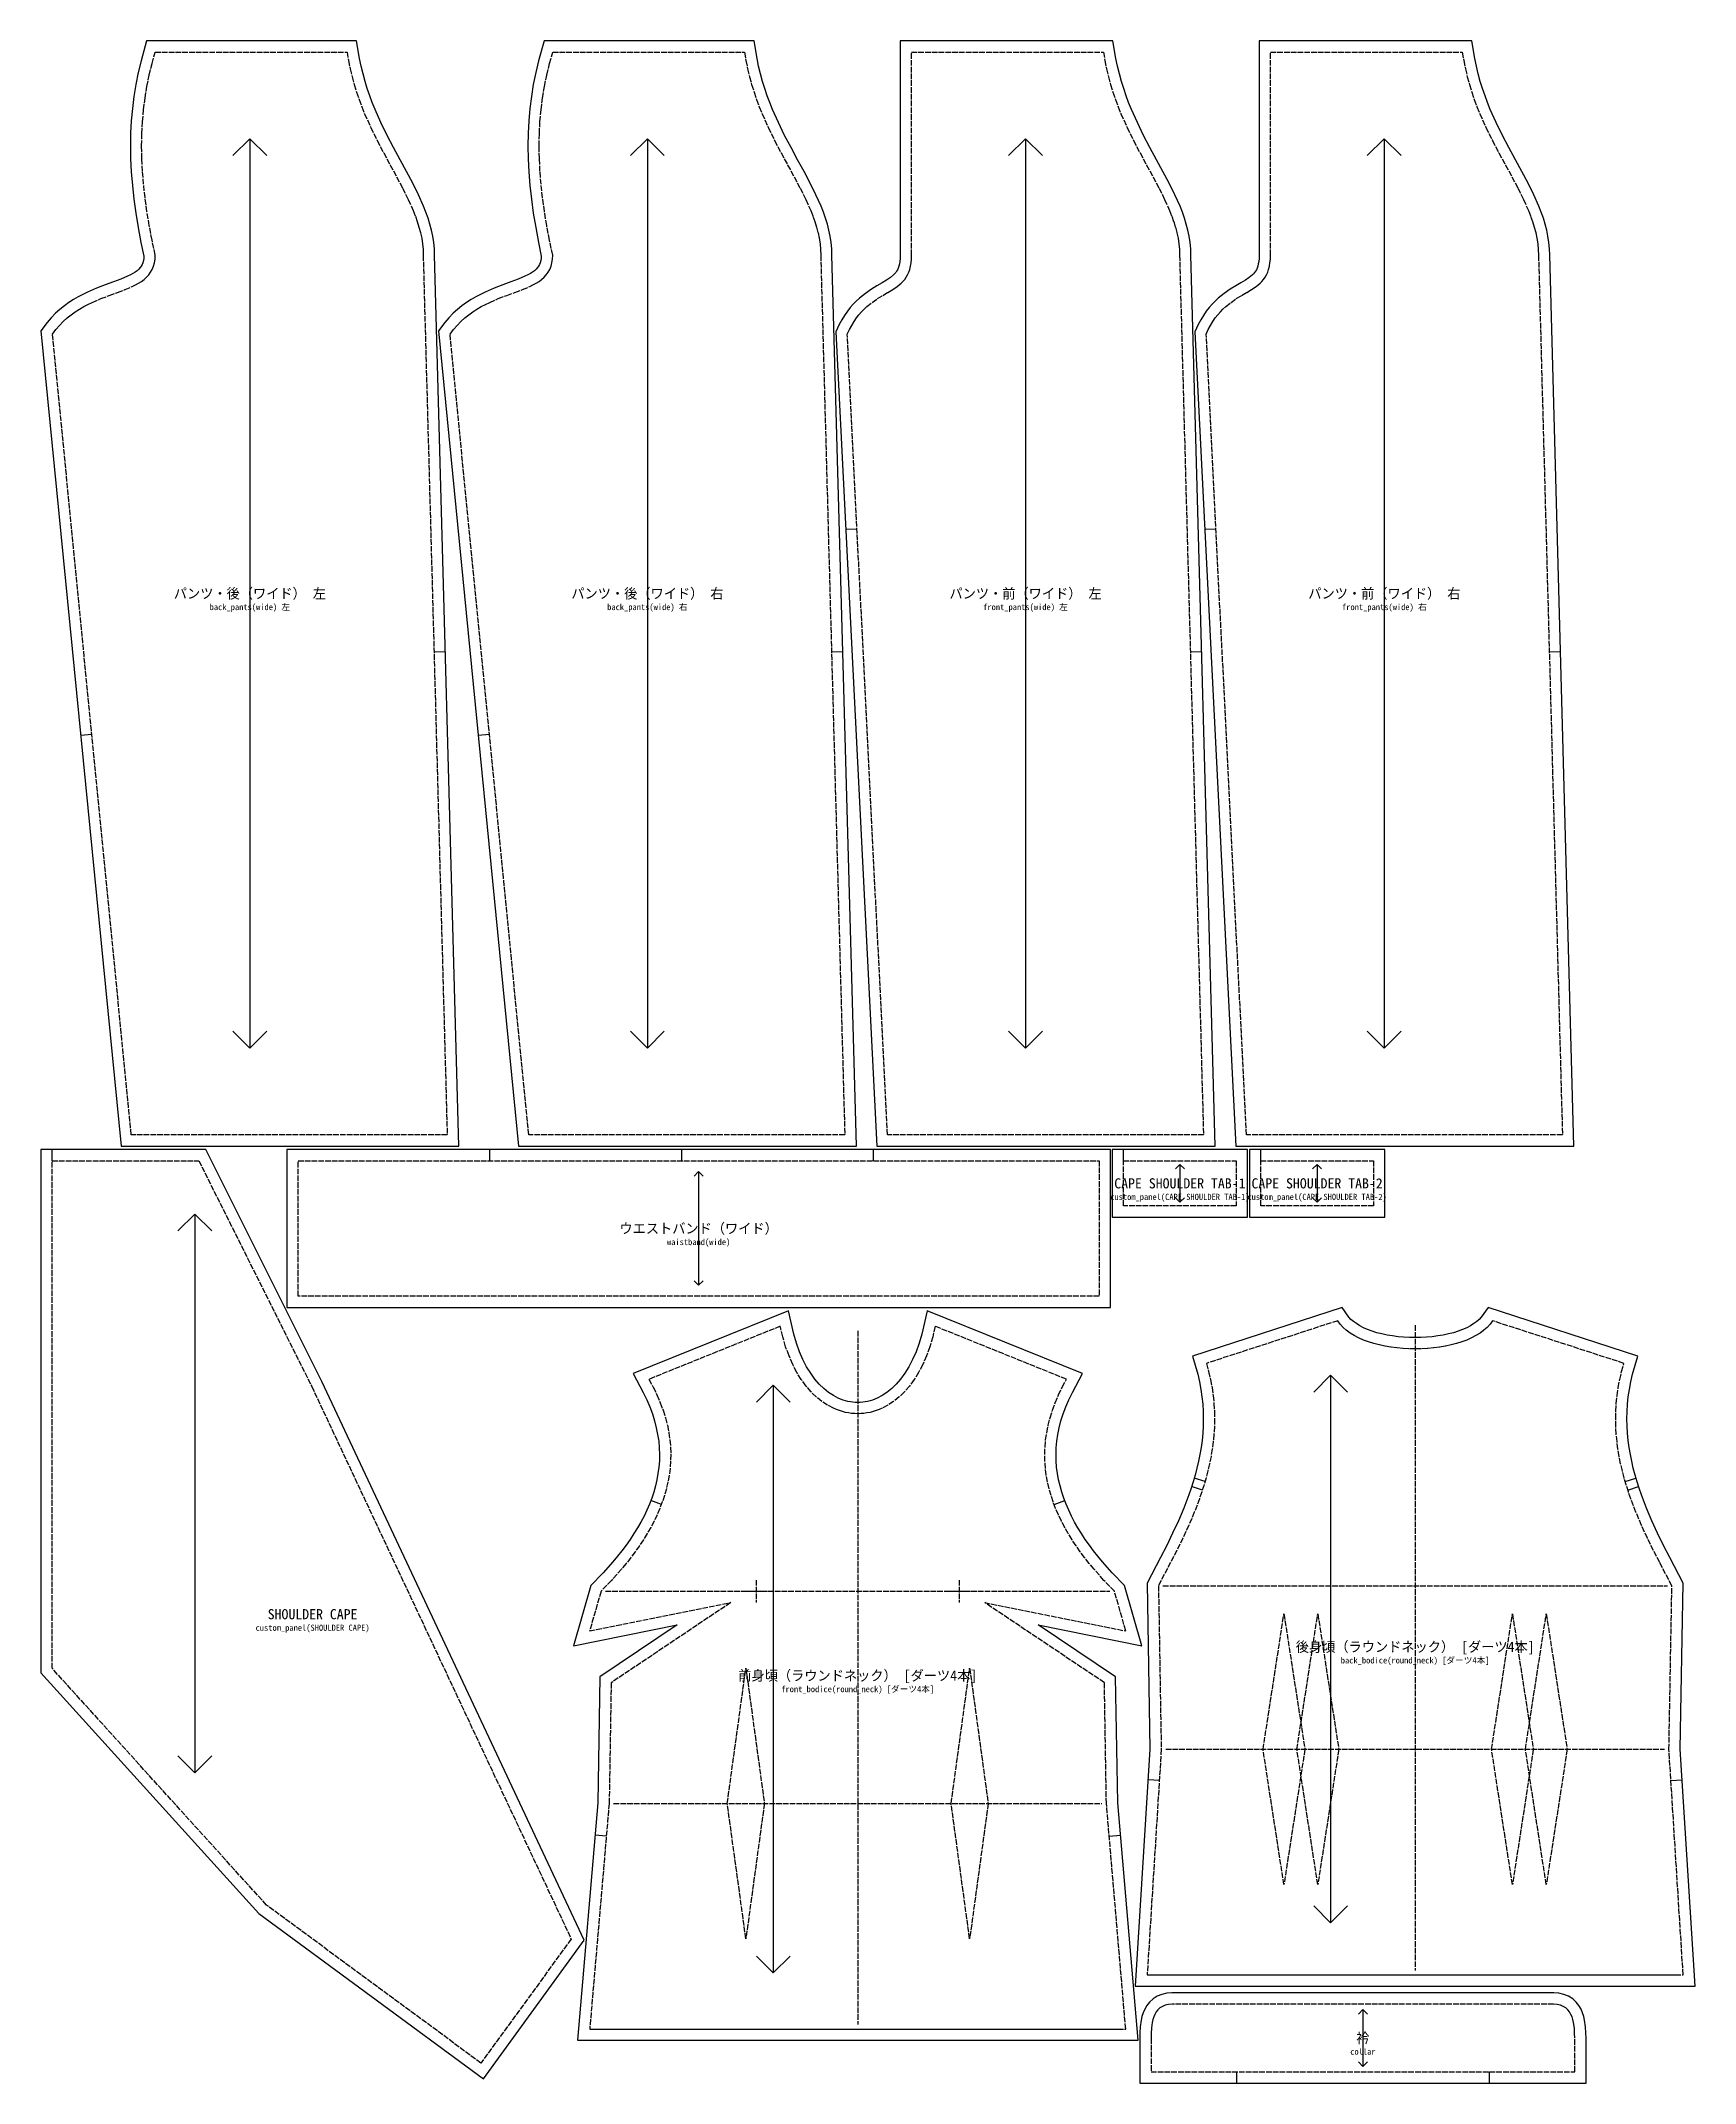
# Model space of a CAD drawing. Header units: centimetres. Extents: x 0 to 147, y 0 to 181.
import ezdxf
from ezdxf.enums import TextEntityAlignment as Align

# ---------------------------------------------------------------- set-up
doc = ezdxf.new("R2010")
doc.units = ezdxf.units.CM
doc.linetypes.add('DASHED', pattern=[0.6, 0.5, -0.1])
for name, color, linetype in [('CUT_LINE', 7, 'Continuous'), ('GRAINLINE', 5, 'Continuous'), ('LABEL', 8, 'Continuous'), ('LABEL_ID', 8, 'Continuous'), ('NOTCH', 1, 'Continuous'), ('REFERENCE_LINE', 6, 'Continuous'), ('STITCH_LINE', 3, 'Continuous')]:
    doc.layers.add(name, color=color, linetype=linetype)

msp = doc.modelspace()

# ---------------------------------------------------------------- linework, layer by layer
at = {"layer": 'CUT_LINE'}
for points in [[(9.37, 181.08), (8.88, 179.32), (8.63, 178.27), (8.42, 177.21), (8.24, 176.14), (8.11, 175.07), (8.01, 173.98), (7.95, 172.88), (7.93, 171.75), (7.95, 170.61), (8.01, 169.45), (8.11, 168.26), (8.24, 167.05), (8.41, 165.8), (8.62, 164.52), (8.87, 163.21), (9.13, 162), (9.12, 161.82), (9.09, 161.6), (9.04, 161.41), (8.97, 161.25), (8.89, 161.1), (8.79, 160.97), (8.67, 160.83), (8.53, 160.7), (8.35, 160.58), (8.15, 160.45), (7.93, 160.32), (7.68, 160.2), (7.09, 159.95), (6.43, 159.7), (5.7, 159.44), (4.93, 159.14), (4.14, 158.8), (3.72, 158.6), (3.31, 158.38), (2.9, 158.14), (2.49, 157.88), (2.09, 157.59), (1.69, 157.27), (1.3, 156.92), (0.92, 156.53), (0.56, 156.11), (0, 155.37), (7.11, 83.08), (37.04, 83.08), (34.88, 162.11), (34.87, 162.64), (34.81, 163.2), (34.73, 163.75), (34.62, 164.3), (34.48, 164.83), (34.31, 165.37), (34.13, 165.89), (33.92, 166.42), (33.46, 167.44), (32.95, 168.47), (32.41, 169.5), (31.84, 170.54), (31.26, 171.61), (30.69, 172.7), (30.14, 173.83), (29.62, 175), (29.37, 175.6), (29.14, 176.21), (28.93, 176.84), (28.73, 177.48), (28.55, 178.14), (28.38, 178.82), (28.24, 179.51), (27.98, 181.08)], [(44.6, 181.08), (44.11, 179.32), (43.86, 178.27), (43.64, 177.21), (43.47, 176.14), (43.33, 175.07), (43.24, 173.98), (43.18, 172.88), (43.16, 171.75), (43.18, 170.61), (43.24, 169.45), (43.33, 168.26), (43.47, 167.05), (43.64, 165.8), (43.85, 164.52), (44.1, 163.21), (44.35, 162), (44.35, 161.82), (44.31, 161.6), (44.26, 161.41), (44.2, 161.25), (44.11, 161.1), (44.02, 160.97), (43.9, 160.83), (43.75, 160.7), (43.58, 160.58), (43.38, 160.45), (43.15, 160.32), (42.9, 160.2), (42.31, 159.95), (41.65, 159.7), (40.93, 159.44), (40.16, 159.14), (39.36, 158.8), (38.95, 158.6), (38.54, 158.38), (38.13, 158.14), (37.72, 157.88), (37.31, 157.59), (36.91, 157.27), (36.53, 156.92), (36.15, 156.53), (35.79, 156.11), (35.23, 155.37), (42.33, 83.08), (72.27, 83.08), (70.11, 162.11), (70.09, 162.64), (70.04, 163.2), (69.96, 163.75), (69.84, 164.3), (69.7, 164.83), (69.54, 165.37), (69.35, 165.89), (69.15, 166.42), (68.69, 167.44), (68.18, 168.47), (67.63, 169.5), (67.06, 170.54), (66.49, 171.61), (65.91, 172.7), (65.36, 173.83), (64.84, 175), (64.6, 175.6), (64.37, 176.21), (64.15, 176.84), (63.95, 177.48), (63.77, 178.14), (63.61, 178.82), (63.47, 179.51), (63.21, 181.08)], [(76.16, 181.08), (76.16, 162.09), (76.15, 161.78), (76.13, 161.52), (76.09, 161.3), (76.04, 161.1), (75.98, 160.93), (75.92, 160.79), (75.84, 160.66), (75.76, 160.54), (75.66, 160.43), (75.57, 160.33), (75.28, 160.09), (74.95, 159.87), (74.55, 159.63), (74.09, 159.36), (73.6, 159.05), (73.07, 158.69), (72.54, 158.26), (72.26, 158.01), (71.99, 157.73), (71.73, 157.43), (71.47, 157.1), (71.23, 156.74), (70.99, 156.35), (70.76, 155.93), (70.45, 155.28), (74.08, 83.08), (104.06, 83.08), (101.91, 162.11), (101.9, 162.64), (101.84, 163.2), (101.76, 163.75), (101.65, 164.3), (101.51, 164.83), (101.34, 165.37), (101.16, 165.89), (100.95, 166.42), (100.49, 167.44), (99.98, 168.47), (99.44, 169.5), (98.87, 170.54), (98.29, 171.61), (97.72, 172.7), (97.17, 173.83), (96.65, 175), (96.4, 175.6), (96.17, 176.21), (95.96, 176.84), (95.76, 177.48), (95.58, 178.14), (95.41, 178.82), (95.27, 179.51), (95.01, 181.08)], [(107.97, 181.08), (107.97, 162.09), (107.96, 161.78), (107.93, 161.52), (107.89, 161.3), (107.84, 161.1), (107.79, 160.93), (107.72, 160.79), (107.65, 160.66), (107.56, 160.54), (107.47, 160.43), (107.37, 160.33), (107.09, 160.09), (106.75, 159.87), (106.35, 159.63), (105.9, 159.36), (105.4, 159.05), (104.87, 158.69), (104.34, 158.26), (104.06, 158.01), (103.79, 157.73), (103.53, 157.43), (103.28, 157.1), (103.03, 156.74), (102.79, 156.35), (102.57, 155.93), (102.25, 155.28), (105.89, 83.08), (135.86, 83.08), (133.72, 162.11), (133.7, 162.64), (133.65, 163.2), (133.56, 163.75), (133.45, 164.3), (133.31, 164.83), (133.15, 165.37), (132.96, 165.89), (132.75, 166.42), (132.3, 167.44), (131.79, 168.47), (131.24, 169.5), (130.67, 170.54), (130.09, 171.61), (129.52, 172.7), (128.97, 173.83), (128.45, 175), (128.21, 175.6), (127.98, 176.21), (127.76, 176.84), (127.56, 177.48), (127.38, 178.14), (127.22, 178.82), (127.07, 179.51), (126.81, 181.08)], [(0, 82.78), (0, 36.39), (19.33, 15.03), (39.22, 0.38), (48.16, 12.67), (24.9, 62.21), (14.62, 82.78)], [(21.79, 82.78), (21.79, 68.78), (94.79, 68.78), (94.79, 82.78)], [(94.94, 82.78), (94.94, 76.78), (106.94, 76.78), (106.94, 82.78)], [(107.1, 82.78), (107.1, 76.78), (119.1, 76.78), (119.1, 82.78)], [(52.48, 62.92), (53.38, 61.25), (53.69, 60.6), (53.96, 59.97), (54.19, 59.34), (54.39, 58.72), (54.54, 58.11), (54.66, 57.5), (54.75, 56.91), (54.8, 56.33), (54.82, 55.75), (54.81, 55.18), (54.76, 54.61), (54.69, 54.05), (54.59, 53.5), (54.47, 52.95), (54.31, 52.41), (54.13, 51.87), (53.93, 51.33), (53.7, 50.8), (53.45, 50.27), (53.17, 49.75), (52.88, 49.23), (52.56, 48.72), (52.22, 48.21), (51.86, 47.71), (51.49, 47.21), (51.1, 46.71), (50.7, 46.23), (49.84, 45.26), (48.75, 44.13), (47.21, 38.78), (56.4, 40.63), (49.55, 36.04), (49.36, 24.85), (47.55, 3.8), (97.23, 3.8), (95.43, 24.85), (95.24, 36.04), (88.39, 40.63), (97.57, 38.78), (96.04, 44.13), (94.95, 45.26), (94.09, 46.23), (93.68, 46.71), (93.29, 47.21), (92.92, 47.71), (92.56, 48.21), (92.23, 48.72), (91.91, 49.23), (91.61, 49.75), (91.34, 50.27), (91.09, 50.8), (90.86, 51.33), (90.65, 51.87), (90.47, 52.41), (90.32, 52.95), (90.19, 53.5), (90.09, 54.05), (90.02, 54.61), (89.98, 55.18), (89.97, 55.75), (89.99, 56.33), (90.04, 56.91), (90.12, 57.5), (90.24, 58.11), (90.4, 58.72), (90.59, 59.34), (90.82, 59.97), (91.09, 60.6), (91.41, 61.25), (92.3, 62.92), (78.54, 68.48), (78.07, 66.42), (77.83, 65.6), (77.56, 64.84), (77.25, 64.15), (76.92, 63.52), (76.57, 62.94), (76.19, 62.43), (75.8, 61.98), (75.4, 61.59), (74.98, 61.25), (74.56, 60.97), (74.12, 60.74), (73.91, 60.65), (73.7, 60.57), (73.48, 60.51), (73.26, 60.45), (73.05, 60.41), (72.83, 60.38), (72.61, 60.36), (72.39, 60.35), (72.17, 60.36), (71.96, 60.38), (71.74, 60.41), (71.52, 60.45), (71.3, 60.51), (71.09, 60.57), (70.87, 60.65), (70.67, 60.74), (70.23, 60.97), (69.8, 61.25), (69.39, 61.59), (68.98, 61.98), (68.59, 62.43), (68.22, 62.94), (67.86, 63.52), (67.53, 64.15), (67.23, 64.84), (66.96, 65.6), (66.72, 66.42), (66.25, 68.48)], [(102.07, 64.47), (102.52, 62.85), (102.67, 62.17), (102.8, 61.5), (102.89, 60.84), (102.96, 60.19), (103, 59.54), (103.01, 58.89), (103, 58.25), (102.96, 57.62), (102.9, 56.99), (102.82, 56.37), (102.72, 55.75), (102.59, 55.14), (102.45, 54.53), (102.29, 53.92), (102.12, 53.33), (101.93, 52.74), (101.73, 52.15), (101.29, 50.99), (100.81, 49.86), (100.3, 48.75), (99.77, 47.67), (99.22, 46.61), (98.03, 44.34), (98.29, 29.62), (96.97, 8.6), (146.6, 8.6), (145.28, 29.62), (145.54, 44.34), (144.35, 46.61), (143.81, 47.67), (143.28, 48.75), (142.76, 49.86), (142.28, 50.99), (141.84, 52.15), (141.64, 52.74), (141.45, 53.33), (141.28, 53.92), (141.12, 54.53), (140.98, 55.14), (140.86, 55.75), (140.75, 56.37), (140.67, 56.99), (140.61, 57.62), (140.57, 58.25), (140.56, 58.89), (140.57, 59.54), (140.61, 60.19), (140.68, 60.84), (140.77, 61.5), (140.9, 62.17), (141.05, 62.85), (141.51, 64.47), (128.25, 68.78), (127.65, 67.92), (127.47, 67.72), (127.25, 67.53), (126.99, 67.34), (126.69, 67.15), (126.36, 66.98), (125.99, 66.82), (125.6, 66.67), (125.18, 66.54), (124.74, 66.43), (124.27, 66.33), (123.8, 66.25), (123.3, 66.18), (122.8, 66.14), (122.3, 66.11), (121.79, 66.1), (121.28, 66.11), (120.77, 66.14), (120.27, 66.18), (119.78, 66.25), (119.3, 66.33), (118.84, 66.43), (118.39, 66.54), (117.97, 66.67), (117.58, 66.82), (117.21, 66.98), (116.88, 67.15), (116.58, 67.34), (116.33, 67.53), (116.1, 67.72), (115.92, 67.92), (115.32, 68.78)], [(100.23, 8), (99.78, 7.97), (99.34, 7.87), (98.93, 7.7), (98.56, 7.47), (98.26, 7.19), (98.01, 6.88), (97.82, 6.56), (97.68, 6.23), (97.58, 5.9), (97.5, 5.57), (97.42, 4.99), (97.39, 4.45), (97.38, 4), (97.38, 0), (136.93, 0), (136.93, 4), (136.92, 4.45), (136.89, 4.99), (136.81, 5.57), (136.73, 5.9), (136.63, 6.23), (136.49, 6.56), (136.3, 6.88), (136.05, 7.19), (135.75, 7.47), (135.38, 7.7), (134.97, 7.87), (134.53, 7.97), (134.09, 8)]]:
    msp.add_lwpolyline(points, close=True, dxfattribs=at)
at = {"layer": 'GRAINLINE'}
for p, q in [((17.02, 170.9), (18.52, 172.4)), ((18.52, 172.4), (18.52, 91.76)), ((20.02, 170.9), (18.52, 172.4)), ((52.25, 170.9), (53.75, 172.4)), ((53.75, 172.4), (53.75, 91.76)), ((55.25, 170.9), (53.75, 172.4)), ((85.75, 170.9), (87.25, 172.4)), ((87.25, 172.4), (87.25, 91.76)), ((88.75, 170.9), (87.25, 172.4)), ((117.55, 170.9), (119.05, 172.4)), ((119.05, 172.4), (119.05, 91.76)), ((120.55, 170.9), (119.05, 172.4)), ((17.02, 93.26), (18.52, 91.76)), ((20.02, 93.26), (18.52, 91.76)), ((52.25, 93.26), (53.75, 91.76)), ((55.25, 93.26), (53.75, 91.76)), ((85.75, 93.26), (87.25, 91.76)), ((88.75, 93.26), (87.25, 91.76)), ((117.55, 93.26), (119.05, 91.76)), ((120.55, 93.26), (119.05, 91.76)), ((57.89, 80.42), (58.29, 80.82)), ((58.29, 80.82), (58.29, 70.74)), ((58.69, 80.42), (58.29, 80.82)), ((100.54, 81.06), (100.94, 81.46)), ((100.94, 81.46), (100.94, 78.1)), ((101.34, 81.06), (100.94, 81.46)), ((112.7, 81.06), (113.1, 81.46)), ((113.1, 81.46), (113.1, 78.1)), ((113.5, 81.06), (113.1, 81.46)), ((100.54, 78.5), (100.94, 78.1)), ((101.34, 78.5), (100.94, 78.1)), ((112.7, 78.5), (113.1, 78.1)), ((113.5, 78.5), (113.1, 78.1)), ((12.15, 75.56), (13.65, 77.06)), ((13.65, 77.06), (13.65, 27.52)), ((15.15, 75.56), (13.65, 77.06)), ((57.89, 71.14), (58.29, 70.74)), ((58.69, 71.14), (58.29, 70.74)), ((63.41, 60.39), (64.91, 61.89)), ((64.91, 61.89), (64.91, 9.77)), ((66.41, 60.39), (64.91, 61.89)), ((112.8, 61.27), (114.3, 62.77)), ((114.3, 62.77), (114.3, 14.22)), ((115.8, 61.27), (114.3, 62.77)), ((12.15, 29.02), (13.65, 27.52)), ((15.15, 29.02), (13.65, 27.52)), ((112.8, 15.72), (114.3, 14.22)), ((115.8, 15.72), (114.3, 14.22)), ((63.41, 11.27), (64.91, 9.77)), ((66.41, 11.27), (64.91, 9.77)), ((116.76, 6.12), (117.16, 6.52)), ((117.16, 6.52), (117.16, 1.48)), ((117.56, 6.12), (117.16, 6.52)), ((116.76, 1.88), (117.16, 1.48)), ((117.56, 1.88), (117.16, 1.48))]:
    msp.add_line(p, q, dxfattribs=at)
at = {"layer": 'NOTCH'}
for p, q in [((72.33, 137.79), (71.33, 137.74)), ((104.14, 137.79), (103.14, 137.74)), ((34.84, 126.92), (35.84, 126.95)), ((70.07, 126.92), (71.07, 126.95)), ((101.87, 126.92), (102.87, 126.95)), ((133.67, 126.92), (134.67, 126.95)), ((4.52, 119.58), (3.53, 119.48)), ((39.75, 119.58), (38.75, 119.48)), ((1, 81.78), (1, 82.78)), ((39.79, 81.78), (39.79, 82.78)), ((56.79, 81.78), (56.79, 82.78)), ((73.79, 81.78), (73.79, 82.78)), ((95.94, 81.78), (95.94, 82.78)), ((108.1, 81.78), (108.1, 82.78)), ((102.93, 52.58), (101.98, 52.89)), ((103.17, 53.35), (102.21, 53.63)), ((140.4, 53.35), (141.36, 53.63)), ((140.64, 52.58), (141.59, 52.89)), ((54.99, 51.31), (54.06, 51.67)), ((89.79, 51.31), (90.73, 51.67)), ((99.12, 26.84), (98.12, 26.9)), ((144.45, 26.84), (145.45, 26.9)), ((50.11, 21.91), (49.11, 22)), ((94.68, 21.91), (95.67, 22)), ((105.95, 1), (105.95, 0)), ((128.36, 1), (128.36, 0))]:
    msp.add_line(p, q, dxfattribs=at)
at = {"layer": 'REFERENCE_LINE', "linetype": 'DASHED'}
for points in [[(121.79, 67.2), (121.79, 10)], [(72.39, 66.71), (72.39, 5.2)], [(50.04, 43.61), (94.74, 43.61)], [(62.4, 43.61), (64.4, 43.61)], [(63.4, 44.61), (63.4, 42.61)], [(80.38, 43.61), (82.38, 43.61)], [(81.38, 44.61), (81.38, 42.61)], [(99.44, 44.1), (144.14, 44.1)], [(99.69, 29.6), (143.88, 29.6)], [(50.76, 24.8), (94.03, 24.8)], [(98.44, 9.6), (145.14, 9.6)], [(49.04, 4.8), (95.74, 4.8)]]:
    msp.add_lwpolyline(points, dxfattribs=at)
at = {"layer": 'STITCH_LINE', "linetype": 'DASHED'}
for points in [[(10.13, 180.08), (27.13, 180.08), (27.26, 179.33), (27.41, 178.6), (27.58, 177.89), (27.77, 177.2), (27.98, 176.53), (28.2, 175.87), (28.44, 175.23), (28.69, 174.61), (29.23, 173.4), (29.8, 172.25), (30.38, 171.14), (30.96, 170.07), (31.53, 169.03), (32.06, 168.01), (32.56, 167.01), (33, 166.03), (33.19, 165.54), (33.36, 165.05), (33.51, 164.56), (33.64, 164.07), (33.75, 163.58), (33.82, 163.08), (33.87, 162.58), (33.88, 162.08), (36.01, 84.08), (8.01, 84.08), (1.03, 155.08), (1.34, 155.48), (1.66, 155.85), (1.99, 156.2), (2.34, 156.51), (2.69, 156.79), (3.05, 157.05), (3.42, 157.29), (3.8, 157.51), (4.17, 157.71), (4.55, 157.89), (5.31, 158.22), (6.06, 158.5), (6.78, 158.77), (7.46, 159.02), (8.09, 159.29), (8.39, 159.44), (8.66, 159.59), (8.92, 159.75), (9.16, 159.93), (9.37, 160.12), (9.57, 160.33), (9.73, 160.56), (9.87, 160.81), (9.98, 161.09), (10.07, 161.39), (10.12, 161.72), (10.13, 162.08), (9.85, 163.41), (9.61, 164.7), (9.4, 165.95), (9.23, 167.17), (9.1, 168.36), (9.01, 169.51), (8.95, 170.65), (8.93, 171.75), (8.95, 172.84), (9.01, 173.91), (9.1, 174.96), (9.23, 176), (9.4, 177.03), (9.61, 178.05), (9.85, 179.07), (10.13, 180.08)], [(45.36, 180.08), (62.36, 180.08), (62.48, 179.33), (62.63, 178.6), (62.8, 177.89), (62.99, 177.2), (63.2, 176.53), (63.43, 175.87), (63.67, 175.23), (63.92, 174.61), (64.46, 173.4), (65.02, 172.25), (65.6, 171.14), (66.18, 170.07), (66.75, 169.03), (67.29, 168.01), (67.79, 167.01), (68.22, 166.03), (68.42, 165.54), (68.59, 165.05), (68.74, 164.56), (68.87, 164.07), (68.97, 163.58), (69.05, 163.08), (69.09, 162.58), (69.11, 162.08), (71.24, 84.08), (43.24, 84.08), (36.26, 155.08), (36.57, 155.48), (36.89, 155.85), (37.22, 156.2), (37.56, 156.51), (37.92, 156.79), (38.28, 157.05), (38.65, 157.29), (39.02, 157.51), (39.4, 157.71), (39.78, 157.89), (40.54, 158.22), (41.28, 158.5), (42, 158.77), (42.69, 159.02), (43.32, 159.29), (43.61, 159.44), (43.89, 159.59), (44.15, 159.75), (44.38, 159.93), (44.6, 160.12), (44.79, 160.33), (44.96, 160.56), (45.1, 160.81), (45.21, 161.09), (45.29, 161.39), (45.34, 161.72), (45.36, 162.08), (45.08, 163.41), (44.83, 164.7), (44.63, 165.95), (44.46, 167.17), (44.33, 168.36), (44.23, 169.51), (44.18, 170.65), (44.16, 171.75), (44.18, 172.84), (44.23, 173.91), (44.33, 174.96), (44.46, 176), (44.63, 177.03), (44.83, 178.05), (45.08, 179.07), (45.36, 180.08)], [(77.16, 180.08), (94.16, 180.08), (94.29, 179.33), (94.44, 178.6), (94.61, 177.89), (94.8, 177.2), (95.01, 176.53), (95.23, 175.87), (95.47, 175.23), (95.72, 174.61), (96.26, 173.4), (96.83, 172.25), (97.41, 171.14), (97.99, 170.07), (98.56, 169.03), (99.09, 168.01), (99.59, 167.01), (100.03, 166.03), (100.22, 165.54), (100.39, 165.05), (100.54, 164.56), (100.67, 164.07), (100.78, 163.58), (100.85, 163.08), (100.9, 162.58), (100.91, 162.08), (103.03, 84.08), (75.03, 84.08), (71.46, 155.08), (71.65, 155.48), (71.86, 155.85), (72.06, 156.2), (72.28, 156.51), (72.5, 156.79), (72.73, 157.05), (72.96, 157.29), (73.19, 157.51), (73.67, 157.89), (74.14, 158.22), (74.61, 158.5), (75.06, 158.77), (75.49, 159.02), (75.88, 159.29), (76.24, 159.59), (76.4, 159.75), (76.55, 159.93), (76.69, 160.12), (76.81, 160.33), (76.91, 160.56), (77, 160.81), (77.07, 161.09), (77.12, 161.39), (77.15, 161.72), (77.16, 162.08), (77.16, 180.08)], [(108.97, 180.08), (125.97, 180.08), (126.09, 179.33), (126.24, 178.6), (126.41, 177.89), (126.6, 177.2), (126.81, 176.53), (127.03, 175.87), (127.27, 175.23), (127.53, 174.61), (128.06, 173.4), (128.63, 172.25), (129.21, 171.14), (129.79, 170.07), (130.36, 169.03), (130.9, 168.01), (131.39, 167.01), (131.83, 166.03), (132.02, 165.54), (132.2, 165.05), (132.35, 164.56), (132.48, 164.07), (132.58, 163.58), (132.65, 163.08), (132.7, 162.58), (132.72, 162.08), (134.84, 84.08), (106.84, 84.08), (103.27, 155.08), (103.46, 155.48), (103.66, 155.85), (103.87, 156.2), (104.08, 156.51), (104.3, 156.79), (104.53, 157.05), (104.76, 157.29), (105, 157.51), (105.47, 157.89), (105.94, 158.22), (106.41, 158.5), (106.86, 158.77), (107.29, 159.02), (107.69, 159.29), (108.05, 159.59), (108.21, 159.75), (108.36, 159.93), (108.49, 160.12), (108.61, 160.33), (108.72, 160.56), (108.8, 160.81), (108.87, 161.09), (108.92, 161.39), (108.96, 161.72), (108.97, 162.08), (108.97, 180.08)], [(1, 81.78), (14, 81.78), (24, 61.78), (47, 12.78), (39, 1.78), (20, 15.78), (1, 36.78)], [(22.79, 81.78), (93.79, 81.78), (93.79, 69.78), (22.79, 69.78)], [(95.94, 81.78), (105.94, 81.78), (105.94, 77.78), (95.94, 77.78)], [(108.1, 81.78), (118.1, 81.78), (118.1, 77.78), (108.1, 77.78)], [(53.89, 62.41), (54.27, 61.71), (54.6, 61.02), (54.89, 60.33), (55.14, 59.66), (55.35, 58.99), (55.52, 58.33), (55.65, 57.67), (55.74, 57.03), (55.8, 56.39), (55.82, 55.75), (55.8, 55.13), (55.76, 54.51), (55.68, 53.9), (55.57, 53.3), (55.43, 52.7), (55.27, 52.11), (55.07, 51.53), (54.85, 50.95), (54.61, 50.39), (54.34, 49.82), (54.05, 49.27), (53.73, 48.72), (53.4, 48.18), (53.05, 47.65), (52.67, 47.12), (52.28, 46.6), (51.88, 46.08), (51.46, 45.58), (50.57, 44.58), (49.64, 43.61), (48.63, 40.09), (61.14, 42.61), (50.54, 35.5), (50.36, 24.8), (50.36, 24.8), (48.64, 4.8), (96.14, 4.8), (94.43, 24.8), (94.43, 24.8), (94.25, 35.5), (83.64, 42.61), (96.15, 40.09), (95.14, 43.61), (94.21, 44.58), (93.33, 45.58), (92.91, 46.08), (92.5, 46.6), (92.11, 47.12), (91.74, 47.65), (91.38, 48.18), (91.05, 48.72), (90.74, 49.27), (90.44, 49.82), (90.18, 50.39), (89.93, 50.95), (89.71, 51.53), (89.52, 52.11), (89.35, 52.7), (89.21, 53.3), (89.1, 53.9), (89.03, 54.51), (88.98, 55.13), (88.97, 55.75), (88.99, 56.39), (89.04, 57.03), (89.14, 57.67), (89.27, 58.33), (89.44, 58.99), (89.64, 59.66), (89.89, 60.33), (90.18, 61.02), (90.52, 61.71), (90.89, 62.41), (79.25, 67.11), (79.04, 66.17), (78.78, 65.29), (78.49, 64.48), (78.15, 63.72), (77.79, 63.02), (77.4, 62.38), (76.98, 61.81), (76.53, 61.29), (76.06, 60.84), (75.57, 60.44), (75.07, 60.11), (74.55, 59.84), (74.29, 59.72), (74.02, 59.63), (73.75, 59.54), (73.48, 59.47), (73.21, 59.42), (72.94, 59.38), (72.67, 59.36), (72.39, 59.35), (72.12, 59.36), (71.85, 59.38), (71.57, 59.42), (71.3, 59.47), (71.03, 59.54), (70.77, 59.63), (70.5, 59.72), (70.24, 59.84), (69.72, 60.11), (69.21, 60.44), (68.72, 60.84), (68.26, 61.29), (67.81, 61.81), (67.39, 62.38), (66.99, 63.02), (66.63, 63.72), (66.3, 64.48), (66, 65.29), (65.75, 66.17), (65.53, 67.11), (53.89, 62.41)], [(103.29, 63.82), (103.49, 63.09), (103.65, 62.38), (103.79, 61.67), (103.89, 60.96), (103.96, 60.27), (104, 59.57), (104.01, 58.89), (104, 58.21), (103.96, 57.54), (103.89, 56.88), (103.81, 56.22), (103.7, 55.57), (103.57, 54.92), (103.42, 54.29), (103.26, 53.66), (103.08, 53.04), (102.88, 52.42), (102.67, 51.81), (102.22, 50.62), (101.72, 49.45), (101.2, 48.32), (100.66, 47.22), (100.11, 46.15), (99.04, 44.1), (99.29, 29.6), (98.04, 9.6), (145.54, 9.6), (144.28, 29.6), (144.54, 44.1), (143.46, 46.15), (142.91, 47.22), (142.37, 48.32), (141.85, 49.45), (141.36, 50.62), (140.9, 51.81), (140.69, 52.42), (140.49, 53.04), (140.31, 53.66), (140.15, 54.29), (140, 54.92), (139.87, 55.57), (139.76, 56.22), (139.68, 56.88), (139.61, 57.54), (139.58, 58.21), (139.56, 58.89), (139.57, 59.57), (139.61, 60.27), (139.68, 60.96), (139.79, 61.67), (139.92, 62.38), (140.09, 63.09), (140.29, 63.82), (128.64, 67.6), (128.43, 67.3), (128.17, 67.01), (127.88, 66.75), (127.55, 66.51), (127.18, 66.28), (126.79, 66.08), (126.37, 65.89), (125.92, 65.73), (125.45, 65.58), (124.97, 65.45), (124.46, 65.34), (123.94, 65.26), (123.41, 65.19), (122.88, 65.14), (122.33, 65.11), (121.79, 65.1), (121.24, 65.11), (120.7, 65.14), (120.16, 65.19), (119.63, 65.26), (119.11, 65.34), (118.61, 65.45), (118.12, 65.58), (117.65, 65.73), (117.2, 65.89), (116.78, 66.08), (116.39, 66.28), (116.02, 66.51), (115.69, 66.75), (115.4, 67.01), (115.14, 67.3), (114.93, 67.6), (103.29, 63.82)], [(110.16, 41.6), (112.02, 29.6), (110.16, 17.6), (108.31, 29.6)], [(113.16, 41.6), (115.02, 29.6), (113.16, 17.6), (111.31, 29.6)], [(130.41, 41.6), (132.26, 29.6), (130.41, 17.6), (128.56, 29.6)], [(133.41, 41.6), (135.26, 29.6), (133.41, 17.6), (131.56, 29.6)], [(62.48, 36.8), (64.12, 24.8), (62.48, 12.8), (60.83, 24.8)], [(82.31, 36.8), (83.95, 24.8), (82.31, 12.8), (80.67, 24.8)], [(100.26, 7), (99.93, 6.98), (99.64, 6.91), (99.39, 6.81), (99.17, 6.67), (98.99, 6.51), (98.84, 6.31), (98.72, 6.1), (98.62, 5.88), (98.54, 5.64), (98.48, 5.39), (98.41, 4.89), (98.39, 4.42), (98.38, 4), (98.38, 1), (135.93, 1), (135.93, 4), (135.92, 4.42), (135.9, 4.89), (135.83, 5.39), (135.77, 5.64), (135.69, 5.88), (135.59, 6.1), (135.47, 6.31), (135.32, 6.51), (135.14, 6.67), (134.92, 6.81), (134.67, 6.91), (134.38, 6.98), (134.05, 7)]]:
    msp.add_lwpolyline(points, close=True, dxfattribs=at)

# ---------------------------------------------------------------- texts
at = {"layer": 'LABEL'}
for s, p in [('パンツ・後（ワイド） 左', (18.52, 132.08)), ('パンツ・後（ワイド） 右', (53.75, 132.08)), ('パンツ・前（ワイド） 左', (87.26, 132.08)), ('パンツ・前（ワイド） 右', (119.06, 132.08)), ('CAPE SHOULDER TAB-1', (100.94, 79.78)), ('CAPE SHOULDER TAB-2', (113.1, 79.78)), ('ウエストバンド（ワイド）', (58.29, 75.78)), ('SHOULDER CAPE', (24.08, 41.58)), ('後身頃（ラウンドネック） [ダーツ4本]', (121.79, 38.69)), ('前身頃（ラウンドネック） [ダーツ4本]', (72.39, 36.14)), ('衿', (117.16, 4))]:
    msp.add_text(s, height=0.9, dxfattribs=at).set_placement(p, align=Align.MIDDLE_CENTER)
at = {"layer": 'LABEL_ID'}
for s, p in [('back_pants(wide) 左', (18.52, 130.88)), ('back_pants(wide) 右', (53.75, 130.88)), ('front_pants(wide) 左', (87.26, 130.88)), ('front_pants(wide) 右', (119.06, 130.88)), ('custom_panel(CAPE SHOULDER TAB-1)', (100.94, 78.58)), ('custom_panel(CAPE SHOULDER TAB-2)', (113.1, 78.58)), ('waistband(wide)', (58.29, 74.58)), ('custom_panel(SHOULDER CAPE)', (24.08, 40.38)), ('back_bodice(round_neck) [ダーツ4本]', (121.79, 37.49)), ('front_bodice(round_neck) [ダーツ4本]', (72.39, 34.94)), ('collar', (117.16, 2.8))]:
    msp.add_text(s, height=0.55, dxfattribs=at).set_placement(p, align=Align.MIDDLE_CENTER)

doc.saveas('drawing.dxf')
